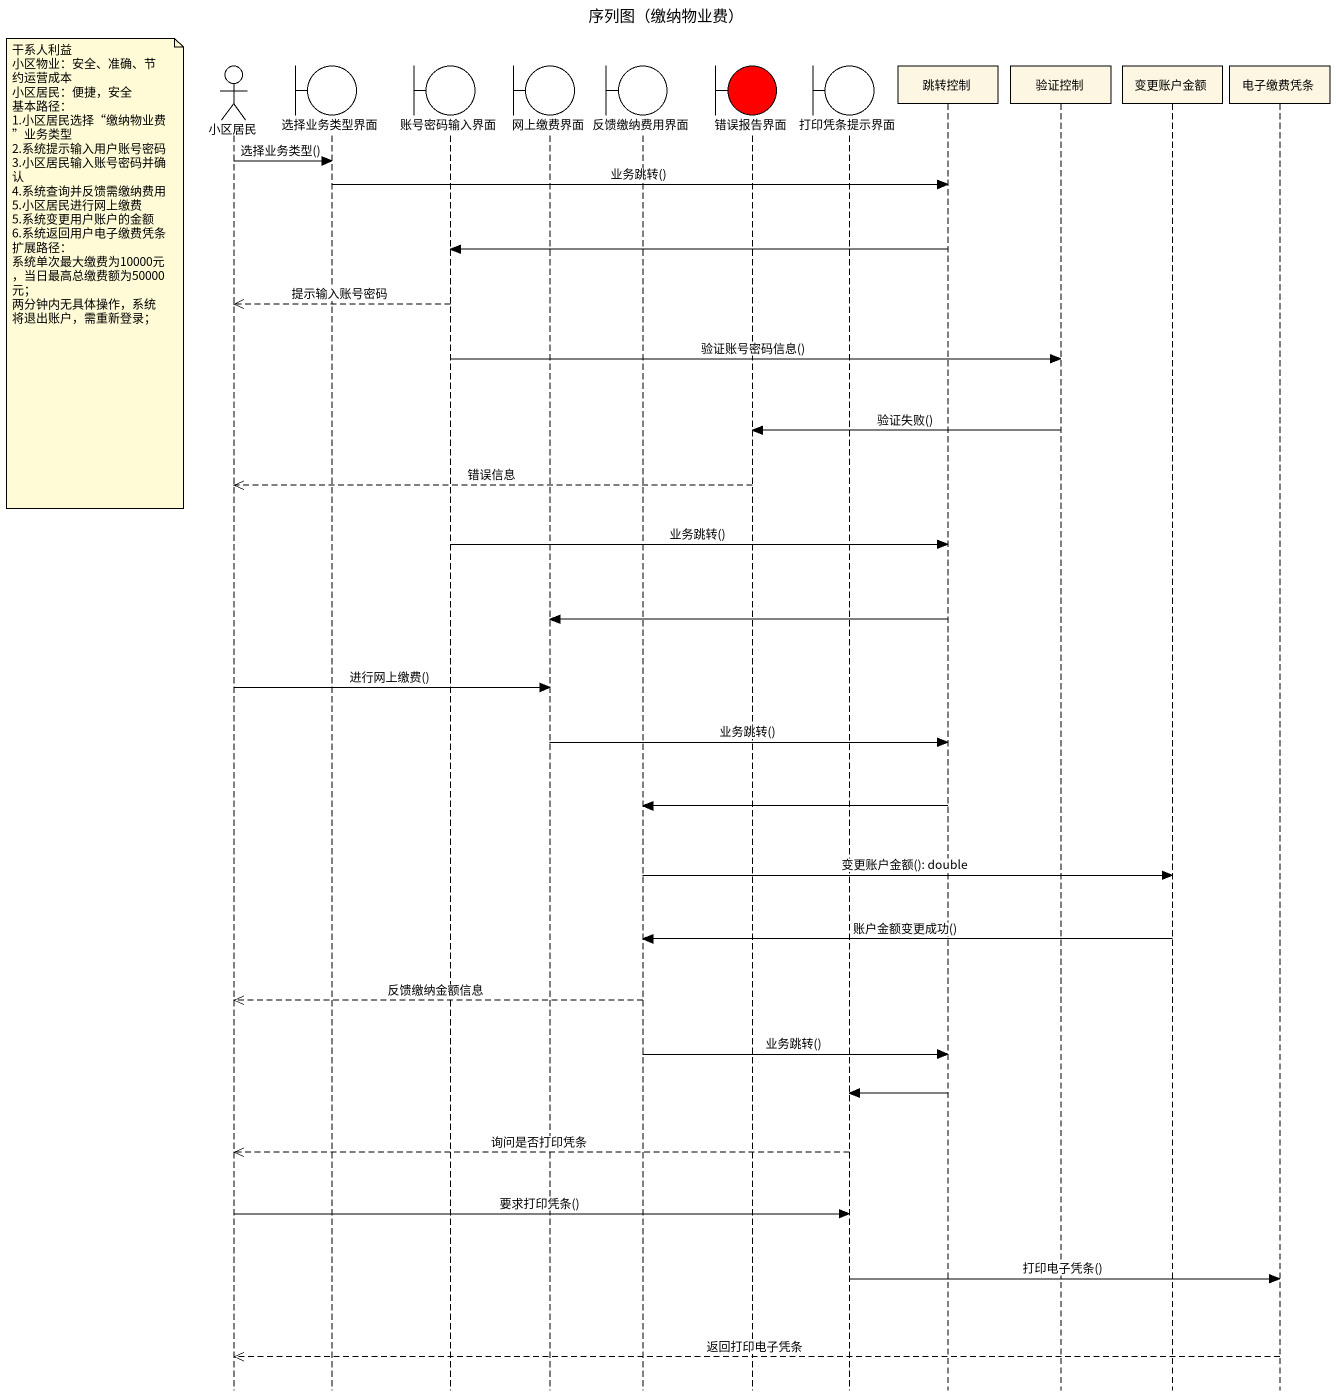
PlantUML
@startuml
title 序列图（缴纳物业费）
hide footbox
actor 小区居民
boundary 选择业务类型界面
boundary 账号密码输入界面
boundary 网上缴费界面
boundary 反馈缴纳费用界面
boundary 错误报告界面 #FF0000
boundary 打印凭条提示界面
participant 跳转控制
participant 验证控制
participant 变更账户金额
participant 电子缴费凭条

小区居民 -> 选择业务类型界面 : 选择业务类型()
选择业务类型界面 -> 跳转控制 : 业务跳转()
跳转控制 -> 账号密码输入界面
note left of 小区居民
  干系人利益
  小区物业：安全、准确、节约运营成本
  小区居民：便捷，安全
  基本路径：
  1.小区居民选择“缴纳物业费”业务类型
  2.系统提示输入用户账号密码
  3.小区居民输入账号密码并确认
  4.系统查询并反馈需缴纳费用
  5.小区居民进行网上缴费
  5.系统变更用户账户的金额
  6.系统返回用户电子缴费凭条
  扩展路径：
  系统单次最大缴费为10000元，当日最高总缴费额为50000元；
  两分钟内无具体操作，系统将退出账户，需重新登录；
end note
账号密码输入界面 -->> 小区居民 : 提示输入账号密码
账号密码输入界面 -> 验证控制 : 验证账号密码信息()
验证控制 -> 错误报告界面 : 验证失败()
错误报告界面 -->> 小区居民 : 错误信息
账号密码输入界面 -> 跳转控制 : 业务跳转()
跳转控制 -> 网上缴费界面
小区居民 -> 网上缴费界面 : 进行网上缴费()
网上缴费界面 -> 跳转控制 : 业务跳转()
跳转控制 -> 反馈缴纳费用界面
反馈缴纳费用界面 -> 变更账户金额 : 变更账户金额(): double
变更账户金额 -> 反馈缴纳费用界面 : 账户金额变更成功()
反馈缴纳费用界面 -->> 小区居民 : 反馈缴纳金额信息
反馈缴纳费用界面 -> 跳转控制 : 业务跳转()
跳转控制 -> 打印凭条提示界面
打印凭条提示界面 -->> 小区居民 : 询问是否打印凭条
小区居民 -> 打印凭条提示界面 : 要求打印凭条()
打印凭条提示界面 -> 电子缴费凭条 : 打印电子凭条()
电子缴费凭条 -->> 小区居民 : 返回打印电子凭条
@enduml
